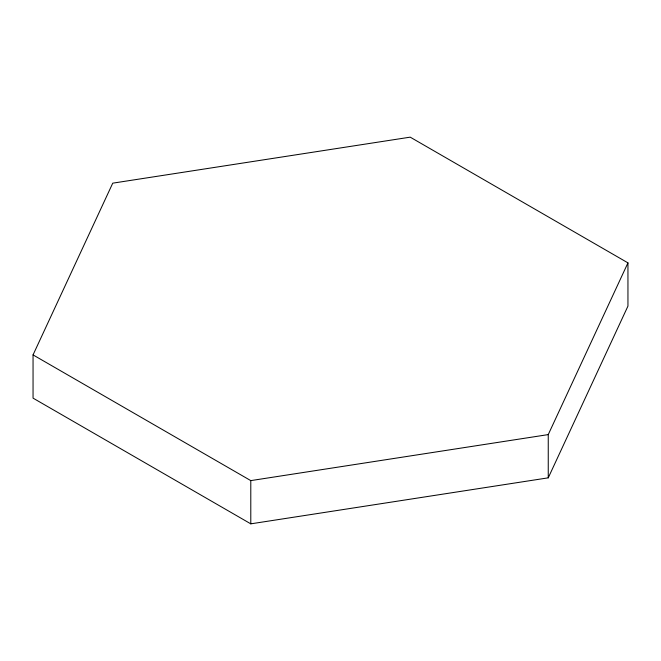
<?xml version="1.0" encoding="UTF-8"?>
<svg xmlns="http://www.w3.org/2000/svg" width="661" height="661" viewBox="0 0 661 661"><rect width="100%" height="100%" fill="white"/><g stroke="black" fill="none" stroke-linecap="round" stroke-linejoin="round"><path stroke-width="0.99" d="M33.05 354.899L112.75 183.163L410.208 137.157L627.95 262.871L627.95 306.101L548.25 477.837L250.792 523.842L33.05 398.129L33.05 354.899L250.792 480.613L548.25 434.599L627.95 262.871M548.25 434.599L548.25 477.837M250.792 480.613L250.792 523.842"/></g></svg>
